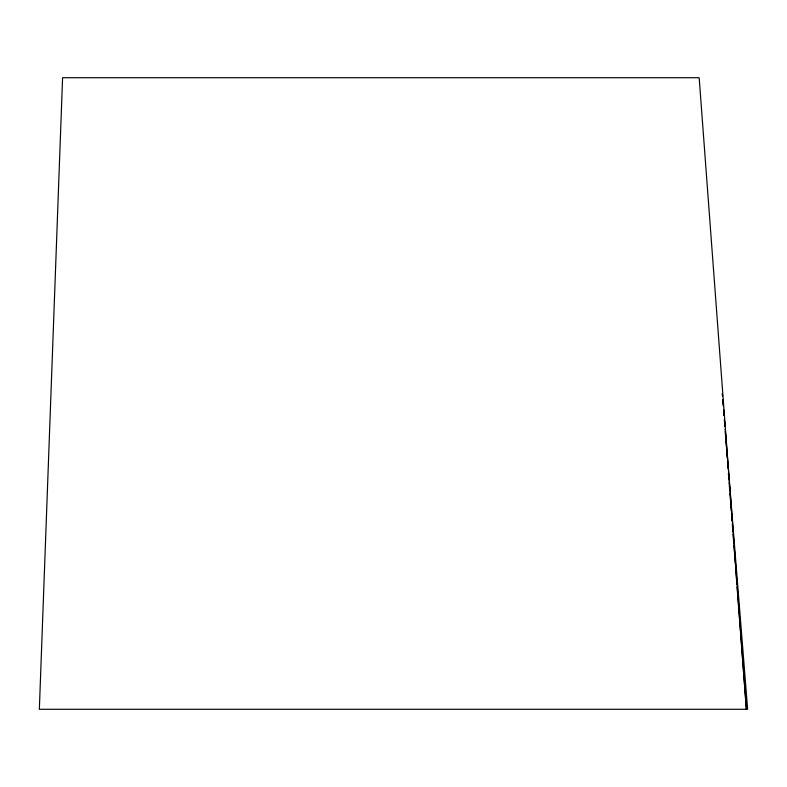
<?xml version="1.0" encoding="UTF-8"?>
<svg xmlns="http://www.w3.org/2000/svg" width="787" height="787" viewBox="0 0 787 787"><rect width="100%" height="100%" fill="white"/><g stroke="black" fill="none" stroke-linecap="round" stroke-linejoin="round"><path stroke-width="1.18" d="M722.84 399.619L723.332 405.738L722.909 400.849M723.617 409.407L724.109 415.536M724.404 419.205L724.994 426.544M725.191 428.994L747.64 709.284L39.35 709.284L62.586 77.716L699.171 77.716L746.381 709.284L737.065 586.886M723.647 410.637L724.02 415.536M724.394 420.425L724.857 426.544M725.23 431.443L725.703 437.562M725.978 441.232L726.44 447.35M726.814 452.25L727.286 458.368M727.562 462.038L728.024 468.167M728.398 473.056L728.87 479.175M729.146 482.854L729.706 490.193M729.982 493.862L730.454 499.981M730.729 503.66L731.29 510.999M731.477 513.449L732.038 520.797M732.313 524.467L732.874 531.805M733.061 534.255L733.71 542.823M733.897 545.273L734.458 552.612M734.645 555.061L735.294 563.63M735.481 566.079L736.878 584.436M722.545 395.95L722.348 393.5L722.535 395.95"/></g></svg>
